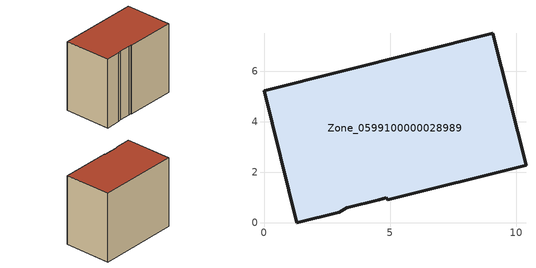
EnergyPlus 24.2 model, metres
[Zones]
Zone_0599100000028989
 floor ground (C_G): 4.56,0.92 3.28,0.6 2.98,0.42 1.31,0 0,5.24 9.08,7.51 10.39,2.27 4.91,0.9 4.84,0.98 z0
 wall outside (C_F): 4.57,0.92 4.84,0.98 4.91,0.9 10.39,2.27 9.08,7.51 0,5.24 1.31,0 2.98,0.42 3.28,0.6 4.56,0.92 z0:8
 roof outside (C_R): 3.28,0.6 4.57,0.92 4.84,0.98 4.91,0.9 10.39,2.27 9.08,7.51 0,5.24 1.31,0 2.98,0.42 z8
[BUILDING]
Pand.0599100000028989: North Axis=0; Terrain=City; Loads Convergence Tolerance Value=0.04; Temperature Convergence Tolerance Value=0.4; Solar Distribution=FullExterior; Maximum Number of Warmup Days=25; Minimum Number of Warmup Days=1
[Site:Location]
Rotterdam.The.Hague.AP_ZH_NLD Design_Conditions: Latitude=51.96; Longitude=4.45; Time Zone=1; Elevation=-4.5
[SITE:GROUNDTEMPERATURE:BUILDINGSURFACE]
18, 18, 18, 18, 18, 18, 18, 18, 18, 18, 18, 18
[MATERIAL] Thermal Absorptance=0.9; Solar Absorptance=0.7; Visible Absorptance=0.7
Name | Roughness | Thickness | Conductivity | Density | Specific Heat
G.TC.1975-1991 | MediumSmooth | 0.15 | 0.288461 | 540 | 1210
F.TC.1975-1991 | Rough | 0.3 | 0.230769 | 1920 | 840
R.TC.1975-1991 | MediumRough | 0.2 | 0.153846 | 1500 | 1000
[CONSTRUCTION]
C_G: G.TC.1975-1991
C_F: F.TC.1975-1991
C_R: R.TC.1975-1991
[ZONE]
Zone_0599100000028989: Type=1; Multiplier=1; Ceiling Height=Autocalculate; Volume=Autocalculate; Floor Area=autocalculate; Part of Total Floor Area=Yes
[ZONEINFILTRATION:DESIGNFLOWRATE]
Infil_Zone_0599100000028989: Zone or ZoneList or Space or SpaceList=Zone_0599100000028989; Schedule=AlwaysOn; Design Flow Rate Calculation Method=Flow/Area; Flow Rate per Floor Area=0.003; Constant Term Coefficient=1; Temperature Term Coefficient=0; Velocity Term Coefficient=0; Velocity Squared Term Coefficient=0
[HVACTEMPLATE:ZONE:IDEALLOADSAIRSYSTEM]
Zone_0599100000028989: Maximum Heating Supply Air Temperature=50; Minimum Cooling Supply Air Temperature=13; Maximum Heating Supply Air Humidity Ratio=0.0156; Minimum Cooling Supply Air Humidity Ratio=0.0077; Heating Limit=NoLimit; Cooling Limit=NoLimit; Dehumidification Control Type=ConstantSensibleHeatRatio; Cooling Sensible Heat Ratio=0.7; Dehumidification Setpoint=60; Humidification Control Type=None; Humidification Setpoint=30; Outdoor Air Method=None; Outdoor Air Flow Rate per Person=0.00944; Outdoor Air Flow Rate per Zone Floor Area=0; Outdoor Air Flow Rate per Zone=0; Demand Controlled Ventilation Type=None; Outdoor Air Economizer Type=NoEconomizer; Heat Recovery Type=None; Sensible Heat Recovery Effectiveness=0.7; Latent Heat Recovery Effectiveness=0.65
[ZONECONTROL:THERMOSTAT]
ThermostatControl_Zone_0599100000028989: Zone or ZoneList=Zone_0599100000028989; Control Type Schedule=DualSetpointControlType; Control 1=Thermostat_Zone_0599100000028989; Temperature Difference Between Cutout And Setpoint=0
[THERMOSTATSETPOINT:DUALSETPOINT]
Thermostat_Zone_0599100000028989: Heating Setpoint Temperature Schedule=HeatingSetpoint_Zone_0599100000028989; Cooling Setpoint Temperature Schedule=CoolingSetpoint_Zone_0599100000028989
[SCHEDULE:COMPACT]
HeatingSetpoint_Zone_0599100000028989: Through: 12/31, For: AllDays, Until: 24:00, 21
CoolingSetpoint_Zone_0599100000028989: Through: 12/31, For: AllDays, Until: 24:00, 24
DualSetpointControlType: Through: 12/31, For: AllDays, Until: 24:00, 4
AlwaysOn: Through: 12/31, For: AllDays, Until: 24:00, 1
